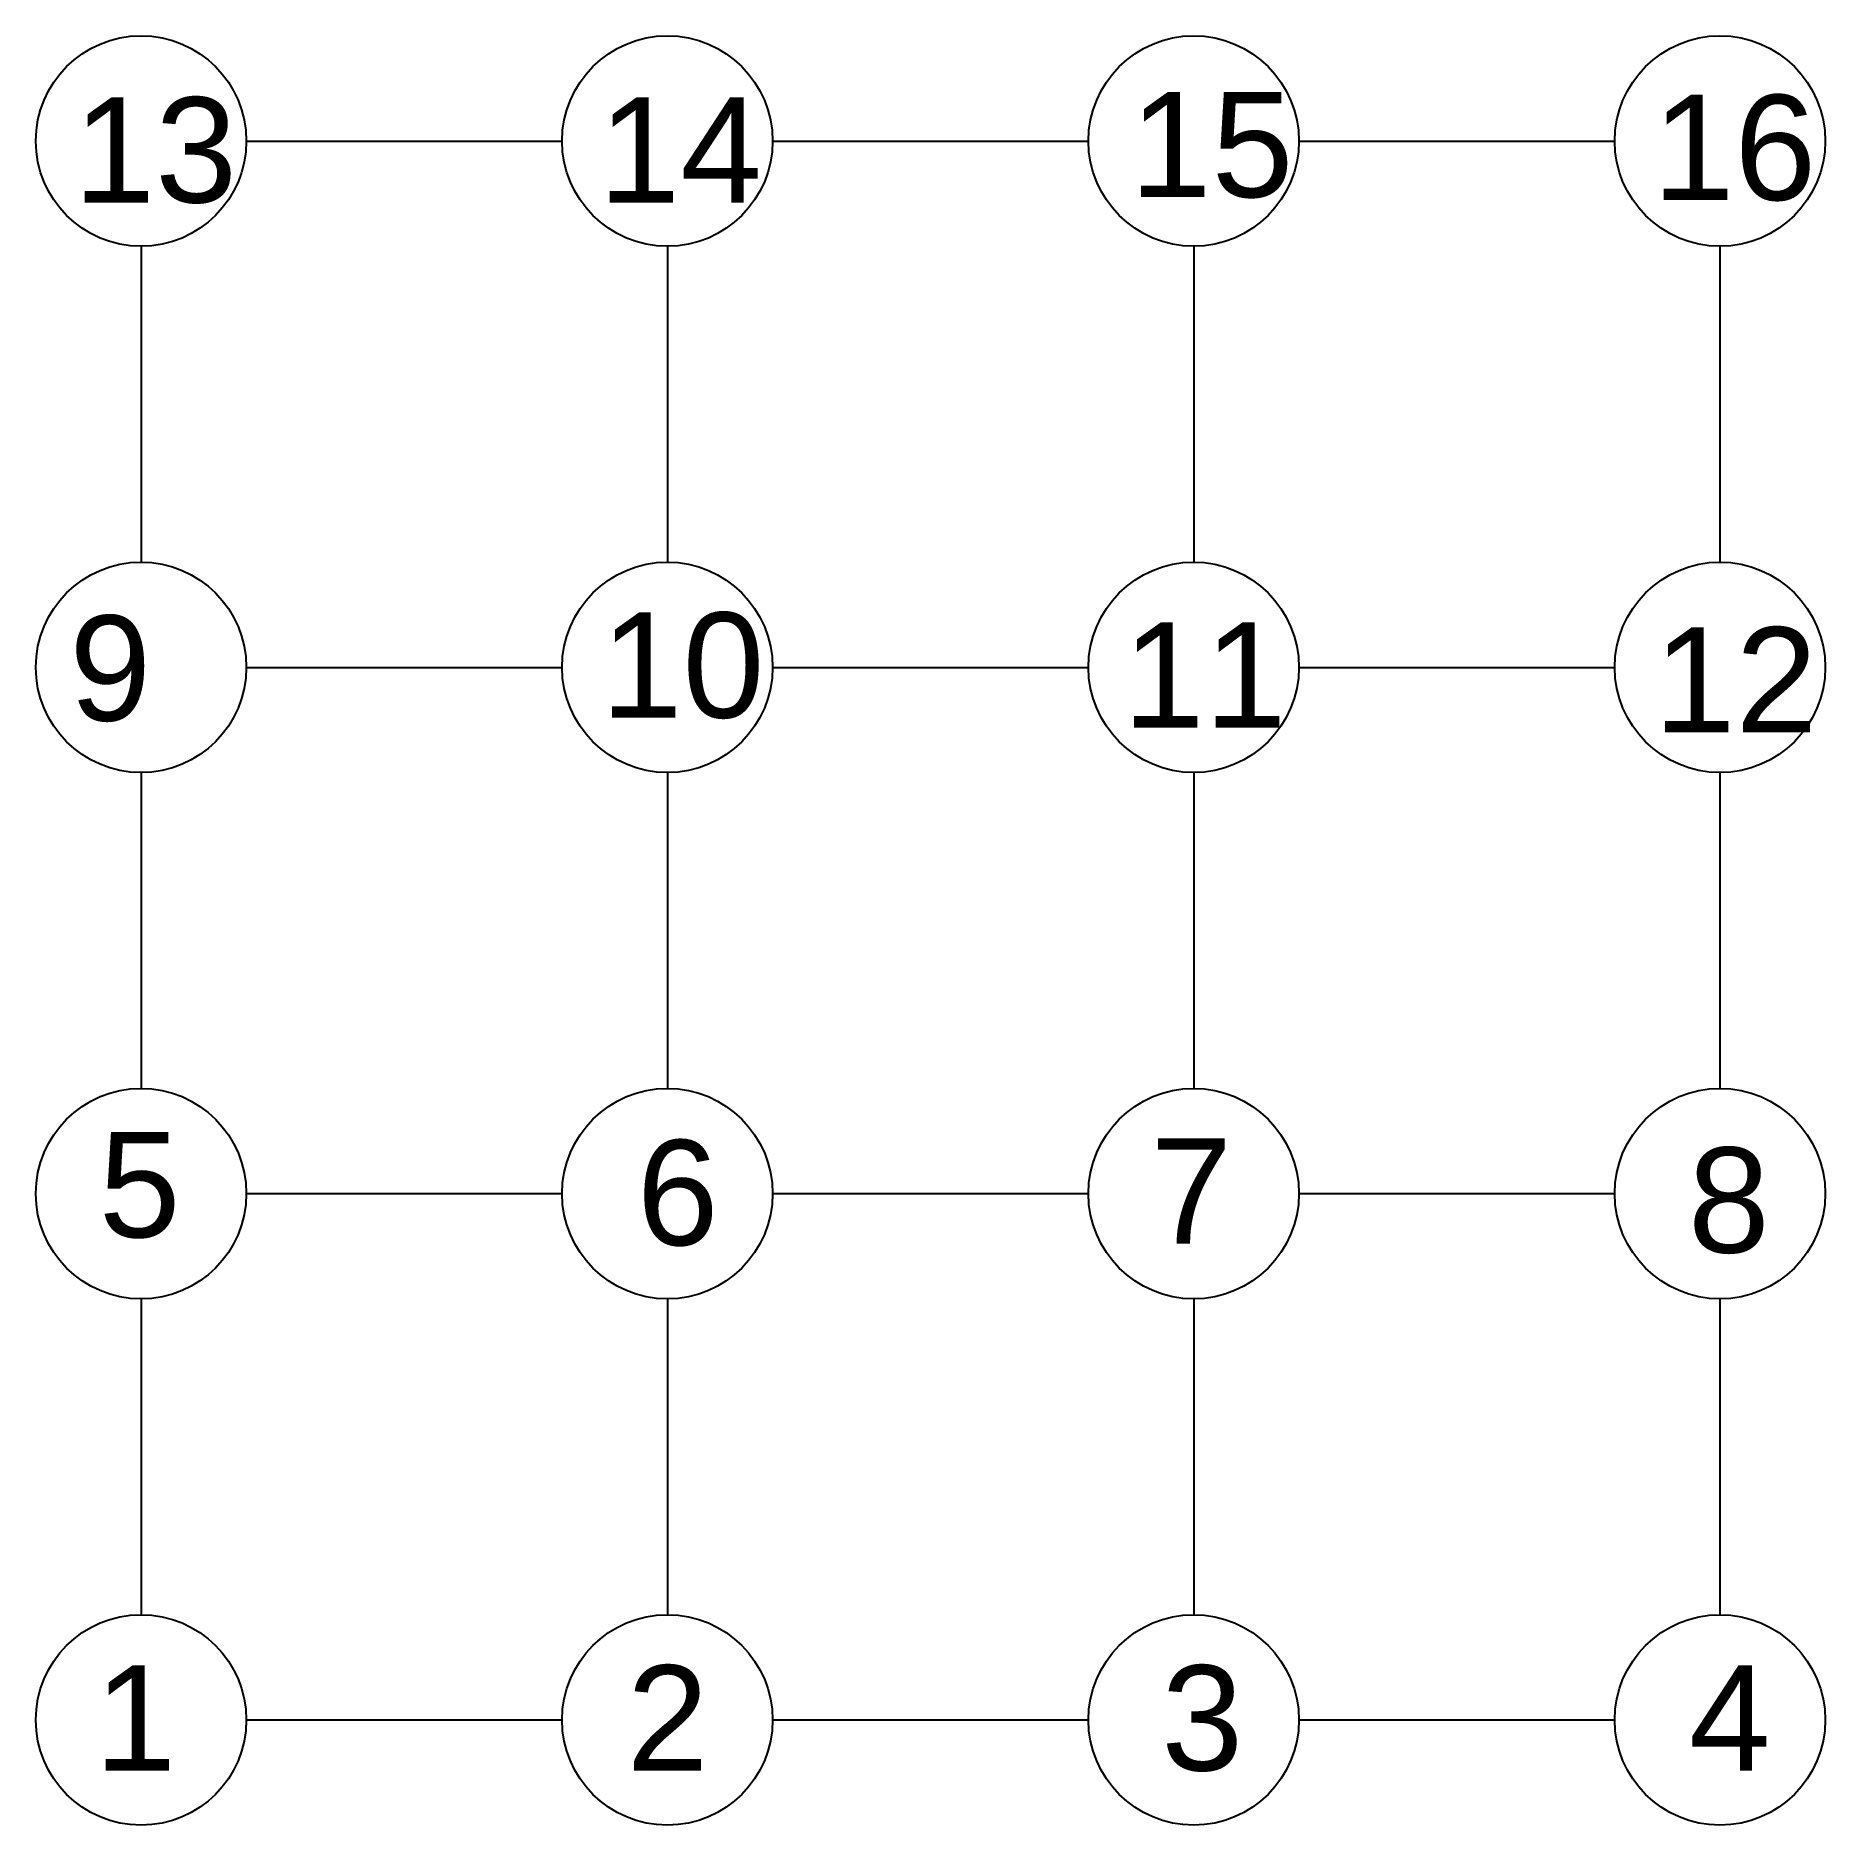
# Model space of a CAD drawing. Header units: millimetres. Extents: x 1487 to 1657, y 1146 to 1316.
import ezdxf

# ---------------------------------------------------------------- set-up
doc = ezdxf.new("R2010")
doc.units = ezdxf.units.MM
doc.styles.get("Standard").update_dxf_attribs({"font": 'arial.ttf'})

msp = doc.modelspace()

# ---------------------------------------------------------------- linework, layer by layer
for p, q in [((1507.31, 1306.13), (1537.31, 1306.13)), ((1557.31, 1306.13), (1587.31, 1306.13)), ((1607.31, 1306.13), (1637.31, 1306.13)), ((1497.31, 1296.13), (1497.31, 1266.13)), ((1547.31, 1296.13), (1547.31, 1266.13)), ((1597.31, 1296.13), (1597.31, 1266.13)), ((1647.31, 1296.13), (1647.31, 1266.13)), ((1507.31, 1256.13), (1537.31, 1256.13)), ((1557.31, 1256.13), (1587.31, 1256.13)), ((1607.31, 1256.13), (1637.31, 1256.13)), ((1497.31, 1246.13), (1497.31, 1216.13)), ((1547.31, 1246.13), (1547.31, 1216.13)), ((1597.31, 1246.13), (1597.31, 1216.13)), ((1647.31, 1246.13), (1647.31, 1216.13)), ((1507.31, 1206.13), (1537.31, 1206.13)), ((1557.31, 1206.13), (1587.31, 1206.13)), ((1607.31, 1206.13), (1637.31, 1206.13)), ((1497.31, 1196.13), (1497.31, 1166.13)), ((1547.31, 1196.13), (1547.31, 1166.13)), ((1597.31, 1196.13), (1597.31, 1166.13)), ((1647.31, 1196.13), (1647.31, 1166.13)), ((1507.31, 1156.13), (1537.31, 1156.13)), ((1557.31, 1156.13), (1587.31, 1156.13)), ((1607.31, 1156.13), (1637.31, 1156.13))]:
    msp.add_line(p, q)
for centre in [(1497.31, 1306.13), (1547.31, 1306.13), (1597.31, 1306.13), (1647.31, 1306.13), (1497.31, 1256.13), (1547.31, 1256.13), (1597.31, 1256.13), (1647.31, 1256.13), (1497.31, 1206.13), (1547.31, 1206.13), (1597.31, 1206.13), (1647.31, 1206.13), (1497.31, 1156.13), (1547.31, 1156.13), (1597.31, 1156.13), (1647.31, 1156.13)]:
    msp.add_circle(centre, 10)

# ---------------------------------------------------------------- texts
at = {"char_height": 10, "attachment_point": 1}
for s, insert in [('15', (1591.25, 1310.8)), ('13', (1490.89, 1310.29)), ('14', (1540.77, 1310.29)), ('16', (1640.91, 1310.52)), ('10', (1540.99, 1261.34)), ('9', (1490.5, 1261.06)), ('11', (1590.58, 1260.41)), ('12', (1641.02, 1259.94)), ('5', (1493.29, 1211.98)), ('6', (1544.41, 1211.23)), ('7', (1593.2, 1211.38)), ('8', (1644.27, 1210.52)), ('1', (1492.89, 1161.32)), ('2', (1543.45, 1161.32)), ('3', (1594.24, 1161.32)), ('4', (1644.35, 1161.32))]:
    msp.add_mtext_dynamic_manual_height_columns(s, width=9.9774, gutter_width=12.5, heights=[0], dxfattribs=dict(at, insert=insert))

doc.saveas('drawing.dxf')
